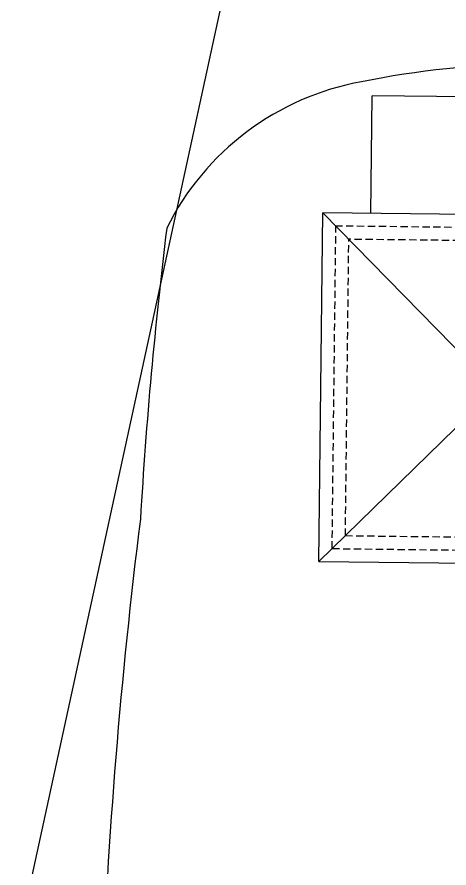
# Model space of a CAD drawing. Extents: x 2080 to 102399, y 2071 to 93424.
# Drawn here: x 84120 to 84417, y 79430 to 80015 of the extents above; entities that cross this region are included whole.
import ezdxf

# ---------------------------------------------------------------- set-up
doc = ezdxf.new("R2010")
doc.units = 0
doc.header["$LTSCALE"] = 20
doc.header["$MEASUREMENT"] = 0
doc.linetypes.add('HIDDEN', pattern=[0.375, 0.25, -0.125])
for name, color, linetype in [('road', 2, 'Continuous'), ('Roof lilne', 31, 'Continuous'), ('wall', 13, 'Continuous')]:
    doc.layers.add(name, color=color, linetype=linetype)

# ---------------------------------------------------------------- blocks, each defined once
blk = doc.blocks.new('A$C4BBE2067')
for p, q in [((9.000001273372618, 392.9999976846448), (9.000001273372618, 320.9999976846602)), ((9.000001273372618, 392.9999976846448), (99.00000127334351, 392.9999976846666)), ((99.00000127334351, 392.9999976846666), (99.00000127334351, 320.9999976846602)), ((27.00000127334715, 388.4999976846484), (27.00000127334715, 383.9999976846557)), ((27.00000127334351, 388.4999976846484), (81.00000127337626, 388.499997684663)), ((81.0000012733799, 383.999997684663), (81.0000012733799, 388.499997684663)), ((18.00000127337262, 383.9999976846539), (18.00000127337262, 320.9999976846602)), ((18.00000127337262, 383.9999976846539), (27.00000127334715, 383.9999976846557)), ((18.00000127337262, 383.9999976846539), (90.00000127334351, 320.9999976846602)), ((90.00000127334351, 383.9999976846648), (18.00000127337262, 320.9999976846602)), ((81.0000012733799, 383.999997684663), (90.00000127334351, 383.9999976846648)), ((90.00000127334351, 383.9999976846648), (90.00000127334351, 320.9999976846602))]:
    blk.add_line(p, q)
at = {"layer": 'Roof lilne'}
for p, q in [((1.273343514185399e-06, 320.9999976846602), (1.273343514185399e-06, 80.99999768466023)), ((240.0000012733435, 320.9999976846602), (1.273343514185399e-06, 320.9999976846602)), ((240.0000012733435, 320.9999976846602), (1.273343514185399e-06, 80.99999768466023)), ((1.273343514185399e-06, 320.9999976846602), (240.0000012733726, 80.99999768470389)), ((240.0000012733435, 320.9999976846602), (240.0000012733726, 80.99999768470389)), ((1.273343514185399e-06, 80.99999768466023), (240.0000012733726, 80.99999768470389)), ((33.00000127331441, 80.9999976846675), (33.00000127334351, -2.315317942702677e-06)), ((207.0000012733144, 80.99999768469661), (207.0000012733435, -2.315317942702677e-06)), ((33.00000127334351, -2.315317942702677e-06), (207.0000012733435, -2.315317942702677e-06))]:
    blk.add_line(p, q, dxfattribs=at)
at = {"layer": 'wall', "color": 7, "linetype": 'HIDDEN'}
for p, q in [((9.000001273343514, 311.9999976846602), (9.000001273343514, 89.99999768466023)), ((231.0000012733726, 311.9999976846602), (9.000001273343514, 311.9999976846602)), ((231.0000012733726, 311.9999976846602), (231.0000012733726, 89.99999768470389)), ((18.00000127331441, 302.9999976846675), (18.00000127334351, 98.99999768466023)), ((222.0000012733435, 302.999997684653), (18.00000127331441, 302.9999976846675)), ((222.0000012733435, 302.999997684653), (222.0000012733726, 98.99999768471116)), ((18.00000127334351, 98.99999768466023), (222.0000012733726, 98.99999768471116)), ((9.000001273343514, 89.99999768466023), (231.0000012733726, 89.99999768470389))]:
    blk.add_line(p, q, dxfattribs=at)

msp = doc.modelspace()

# ---------------------------------------------------------------- linework, layer by layer
at = {"ltscale": 0.5}
msp.add_lwpolyline([(84488.22474246327, 81071.25925254764), (86624.0897943966, 80927.06272028587), (86257.8699469993, 79191.77914744285), (84124.82982549396, 79397.71872848878), (84488.22474246327, 81071.25925254764)], dxfattribs=at)
at = {"layer": 'road', "linetype": 'Continuous', "ltscale": 0.5}
for centre, radius, start, end in [((87292.7409293226, 79536.5949579969), 3226.379834287423, 158.250544381441, 171.6499399003873), ((84481.17199006723, 79355.53431911547), 627.5478199389645, 79.88759015690265, 101.3991265935704), ((84390.48869171213, 79786.90130136602), 186.8024677858973, 100.2831857418846, 153.6248356759534), ((87418.87497919732, 79480.19996249961), 3219.414961103294, 173.0476972005385, 176.6255368055042), ((88014.86385494897, 79193.87906066085), 3839.420248098998, 172.8810163315995, 182.7051779919753)]:
    msp.add_arc(centre, radius, start, end, dxfattribs=at)

# ---------------------------------------------------------------- block references
at = {"ltscale": 0.5, "rotation": 179.3346011957849}
msp.add_blockref('A$C4BBE2067', (84571.48849737909, 79958.72235948658, -0.1016563944583879), dxfattribs=at)

doc.saveas('drawing.dxf')
